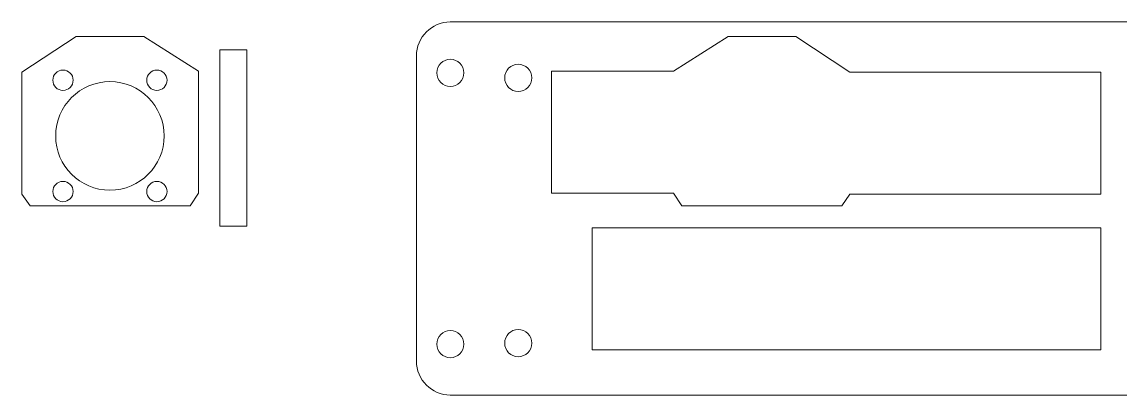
# Model space of a CAD drawing. Header units: millimetres. Extents: x -122 to 123, y -125 to 179.
# Drawn here: x -121.7 to 40.2, y 2.8 to 57.8 of the extents above; entities that cross this region are included whole.
import ezdxf

# ---------------------------------------------------------------- set-up
doc = ezdxf.new("R2010")
doc.units = ezdxf.units.MM
doc.header["$MEASUREMENT"] = 0
doc.layers.add('Cut', color=7, linetype='Continuous')
doc.layers.add('Engrave', color=7, linetype='Continuous')

msp = doc.modelspace()

# ---------------------------------------------------------------- linework, layer by layer
at = {"layer": 'Cut', "color": 250, "lineweight": 9}
for points in [[(-92.574, 27.6813), (-88.574, 27.6813), (-88.574, 53.6811), (-92.574, 53.6811), (-92.574, 27.6813)], [(-37.6514, 9.4367), (37.3486, 9.4367), (37.3486, 27.4367), (-37.6514, 27.4367), (-37.6514, 9.4367)]]:
    msp.add_lwpolyline(points, close=True, dxfattribs=at)
for centre in [(-48.5561, 49.5417), (-48.5561, 10.4367)]:
    msp.add_ellipse(centre, major_axis=(0, 2), ratio=1, dxfattribs=at)
for points, knots in [([(-58.5705, 57.7835), (-58.5705, 57.7835), (67.4295, 57.7835), (67.4295, 57.7835), (67.4295, 57.7835), (70.1795, 57.7835), (72.4295, 55.5335), (72.4295, 52.7834), (72.4295, 52.7834), (72.4295, 52.7834), (72.4295, 7.7835), (72.4295, 7.7835), (72.4295, 7.7835), (72.4295, 5.0335), (70.1795, 2.7835), (67.4295, 2.7835), (67.4295, 2.7835), (67.4295, 2.7835), (-58.5705, 2.7835), (-58.5705, 2.7835), (-58.5705, 2.7835), (-61.3205, 2.7835), (-63.5705, 5.0335), (-63.5705, 7.7835), (-63.5705, 7.7835), (-63.5705, 7.7835), (-63.5705, 52.7834), (-63.5705, 52.7834), (-63.5705, 52.7834), (-63.5705, 55.5335), (-61.3205, 57.7835), (-58.5705, 57.7835)], [0, 0, 0, 0, 0.11111111, 0.11111111, 0.11111111, 0.11111111, 0.22222222, 0.22222222, 0.22222222, 0.22222222, 0.33333333, 0.33333333, 0.33333333, 0.33333333, 0.44444444, 0.44444444, 0.44444444, 0.44444444, 0.55555556, 0.55555556, 0.55555556, 0.55555556, 0.66666667, 0.66666667, 0.66666667, 0.66666667, 0.77777778, 0.77777778, 0.77777778, 0.77777778, 1, 1, 1, 1]), ([(-95.7183, 32.5417), (-95.7183, 32.5417), (-95.7183, 50.5417), (-95.7183, 50.5417), (-95.7183, 50.5417), (-95.7183, 50.5417), (-103.7534, 55.6608), (-103.7534, 55.6608), (-103.7534, 55.6608), (-103.7534, 55.6608), (-113.7534, 55.6608), (-113.7534, 55.6608), (-113.7534, 55.6608), (-113.7534, 55.6608), (-121.7224, 50.3945), (-121.7224, 50.3945), (-121.7224, 50.3945), (-121.7224, 50.3945), (-121.7224, 32.3945), (-121.7224, 32.3945), (-121.7224, 32.3945), (-121.7224, 32.3945), (-120.5012, 30.6922), (-120.5012, 30.6922), (-120.5012, 30.6922), (-120.5012, 30.6922), (-96.9205, 30.6969), (-96.9205, 30.6969), (-96.9205, 30.6969), (-96.9205, 30.6969), (-95.7183, 32.5417), (-95.7183, 32.5417)], [0, 0, 0, 0, 0.11111111, 0.11111111, 0.11111111, 0.11111111, 0.22222222, 0.22222222, 0.22222222, 0.22222222, 0.33333333, 0.33333333, 0.33333333, 0.33333333, 0.44444444, 0.44444444, 0.44444444, 0.44444444, 0.55555556, 0.55555556, 0.55555556, 0.55555556, 0.66666667, 0.66666667, 0.66666667, 0.66666667, 0.77777778, 0.77777778, 0.77777778, 0.77777778, 1, 1, 1, 1]), ([(-17.6204, 55.6608), (-17.6204, 55.6608), (-7.6204, 55.6608), (-7.6204, 55.6608), (-7.6204, 55.6608), (-7.6204, 55.6608), (0.3486, 50.3945), (0.3486, 50.3945), (0.3486, 50.3945), (0.3486, 50.3945), (37.3486, 50.3945), (37.3486, 50.3945), (37.3486, 50.3945), (37.3486, 50.3945), (37.3486, 32.3945), (37.3486, 32.3945), (37.3486, 32.3945), (37.3486, 32.3945), (0.3486, 32.3945), (0.3486, 32.3945), (0.3486, 32.3945), (0.3486, 32.3945), (-0.8726, 30.6922), (-0.8726, 30.6922), (-0.8726, 30.6922), (-0.8726, 30.6922), (-24.4533, 30.6969), (-24.4533, 30.6969), (-24.4533, 30.6969), (-24.4533, 30.6969), (-25.6555, 32.5417), (-25.6555, 32.5417), (-25.6555, 32.5417), (-25.6555, 32.5417), (-43.6555, 32.5417), (-43.6555, 32.5417), (-43.6555, 32.5417), (-43.6555, 32.5417), (-43.6555, 50.5417), (-43.6555, 50.5417), (-43.6555, 50.5417), (-43.6555, 50.5417), (-25.6555, 50.5417), (-25.6555, 50.5417), (-25.6555, 50.5417), (-25.6555, 50.5417), (-17.6204, 55.6608), (-17.6204, 55.6608)], [0, 0, 0, 0, 0.07692308, 0.07692308, 0.07692308, 0.07692308, 0.15384615, 0.15384615, 0.15384615, 0.15384615, 0.23076923, 0.23076923, 0.23076923, 0.23076923, 0.30769231, 0.30769231, 0.30769231, 0.30769231, 0.38461538, 0.38461538, 0.38461538, 0.38461538, 0.46153846, 0.46153846, 0.46153846, 0.46153846, 0.53846154, 0.53846154, 0.53846154, 0.53846154, 0.61538462, 0.61538462, 0.61538462, 0.61538462, 0.69230769, 0.69230769, 0.69230769, 0.69230769, 0.76923077, 0.76923077, 0.76923077, 0.76923077, 0.84615385, 0.84615385, 0.84615385, 0.84615385, 1, 1, 1, 1]), ([(-56.5705, 50.2838), (-56.5705, 51.3878), (-57.4664, 52.2834), (-58.5706, 52.2834), (-58.5706, 52.2834), (-59.6747, 52.2836), (-60.5705, 51.3878), (-60.5705, 50.2835), (-60.5705, 50.2835), (-60.5701, 49.1793), (-59.6749, 48.2835), (-58.5706, 48.2835), (-58.5706, 48.2835), (-57.4658, 48.2838), (-56.5709, 49.1791), (-56.5705, 50.2838)], [0, 0, 0, 0, 0.2, 0.2, 0.2, 0.2, 0.4, 0.4, 0.4, 0.4, 0.6, 0.6, 0.6, 0.6, 1, 1, 1, 1]), ([(-116.7533, 40.9853), (-116.7533, 45.4014), (-113.1699, 48.984), (-108.7529, 48.984), (-108.7529, 48.984), (-104.3366, 48.9845), (-100.7533, 45.4014), (-100.7533, 40.9842), (-100.7533, 40.9842), (-100.7551, 36.5673), (-104.3357, 32.9841), (-108.7529, 32.9841), (-108.7529, 32.9841), (-113.1723, 32.9853), (-116.7516, 36.5668), (-116.7533, 40.9853)], [0, 0, 0, 0, 0.2, 0.2, 0.2, 0.2, 0.4, 0.4, 0.4, 0.4, 0.6, 0.6, 0.6, 0.6, 1, 1, 1, 1]), ([(-56.5705, 10.2838), (-56.5705, 11.3878), (-57.4664, 12.2834), (-58.5706, 12.2834), (-58.5706, 12.2834), (-59.6747, 12.2836), (-60.5705, 11.3878), (-60.5705, 10.2835), (-60.5705, 10.2835), (-60.5701, 9.1793), (-59.6749, 8.2835), (-58.5706, 8.2835), (-58.5706, 8.2835), (-57.4658, 8.2838), (-56.5709, 9.1791), (-56.5705, 10.2838)], [0, 0, 0, 0, 0.2, 0.2, 0.2, 0.2, 0.4, 0.4, 0.4, 0.4, 0.6, 0.6, 0.6, 0.6, 1, 1, 1, 1])]:
    msp.add_open_spline(points, degree=3, knots=knots, dxfattribs=at)
at = {"layer": 'Engrave', "color": 240, "lineweight": 9}
for centre in [(-115.6766, 49.1858), (-101.8301, 49.1858), (-115.6766, 32.7823), (-101.8301, 32.7823)]:
    msp.add_ellipse(centre, major_axis=(0, 1.5), ratio=1, dxfattribs=at)

doc.saveas('drawing.dxf')
